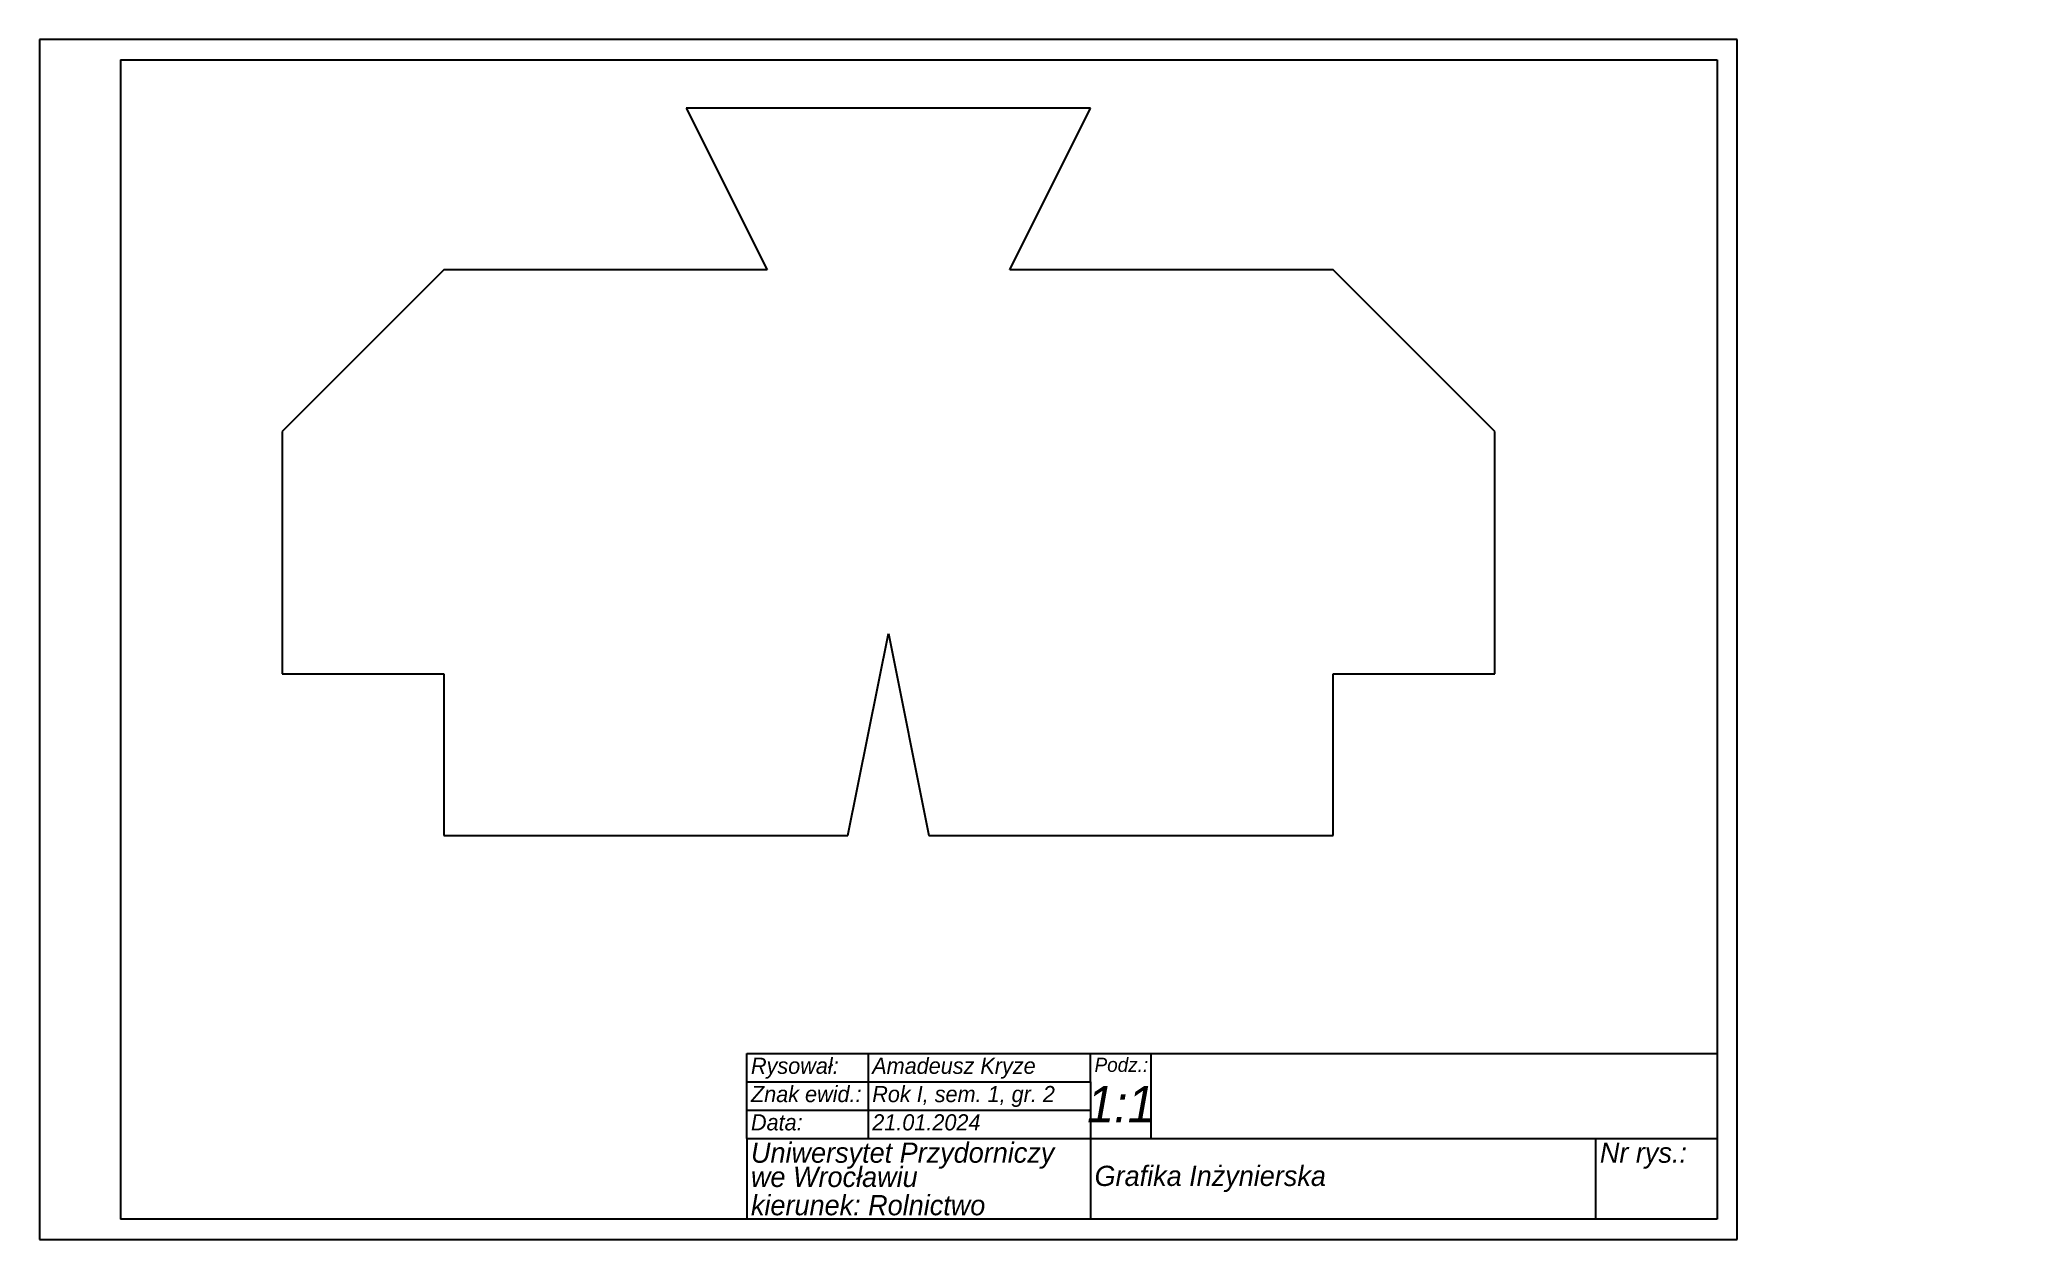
# Model space of a CAD drawing. Header units: inches. Extents: x 0 to 489, y 0 to 297.
import ezdxf

# ---------------------------------------------------------------- set-up
doc = ezdxf.new("R2010")
doc.units = ezdxf.units.IN
doc.layers.add('L0.5', color=7, linetype='Continuous')
doc.layers.add('Workspace', color=254, linetype='Continuous')
doc.styles.get("Standard").update_dxf_attribs({"font": 'simplex.shx', "bigfont": '@extfont2.shx'})

msp = doc.modelspace()

# ---------------------------------------------------------------- linework, layer by layer
at = {"layer": 'L0.5'}
for p, q in [((20, 292), (20, 5)), ((20, 292), (415, 292)), ((415, 292), (415, 5)), ((260, 280), (160, 280)), ((160, 280), (180, 240)), ((240, 240), (260, 280)), ((100, 240), (60, 200)), ((180, 240), (100, 240)), ((320, 240), (240, 240)), ((360, 200), (320, 240)), ((60, 200), (60, 140)), ((360, 140), (360, 200)), ((200, 100), (210, 150)), ((210, 150), (220, 100)), ((60, 140), (100, 140)), ((100, 140), (100, 100)), ((320, 100), (320, 140)), ((320, 140), (360, 140)), ((100, 100), (200, 100)), ((220, 100), (320, 100)), ((415, 5), (20, 5))]:
    msp.add_line(p, q, dxfattribs=at)
at = {"layer": 'Workspace'}
for p, q in [((420, 297), (0, 297)), ((0, 297), (0, 0)), ((420, 0), (420, 297)), ((175, 46), (415, 46)), ((175, 39), (175, 46)), ((205, 46), (205, 25)), ((260, 39), (260, 46)), ((275, 25), (275, 46)), ((175, 32), (175, 39)), ((175, 39), (260, 39)), ((260, 39), (260, 25)), ((175, 25), (175, 32)), ((175, 32), (260, 32)), ((175, 25), (415, 25)), ((175, 25), (175, 5)), ((260, 25), (260, 5)), ((385, 5), (385, 25)), ((0, 0), (420, 0))]:
    msp.add_line(p, q, dxfattribs=at)

# ---------------------------------------------------------------- texts
at = {"layer": 'Workspace', "transparency": 33554687, "insert": (176, 45), "char_height": 4, "width": 28, "attachment_point": 1}
msp.add_mtext('\\pxql;{\\fosifont|b0|i1|c0|p0;Rysowa\\fosifont|b0|i1|c238|p0;ł\\fosifont|b0|i1|c0|p0;:}', dxfattribs=at)
at = {"layer": 'Workspace'}
for s, width, heights, insert, char_height, attachment_point in [('\\pxql;{\\fosifont|b0|i1|c0|p0;Amadeusz Kryze}', 54, [1.01], (206, 45), 4, 1), ('\\pxql;{\\fosifont|b0|i1|c238|p0;Podz.:}', 14, [1.01], (261, 45), 3.5, 1), ('\\pxql;{\\fosifont|b0|i1|c0|p0;Znak ewid.:}', 29, [1.01], (176, 38), 4, 1), ('\\pxql;{\\fosifont|b0|i1|c0|p0;Rok I\\fosifont|b0|i1|c238|p0;,\\fosifont|b0|i1|c0|p0; sem. 1\\fosifont|b0|i1|c238|p0;,\\fosifont|b0|i1|c0|p0; gr. 2 }', 54, [1.01], (206, 38), 4, 1), ('\\pxqc;{\\fosifont|b0|i1|c238|p0;1:1}', 15, [13], (260, 38), 9, 1), ('\\pxql;{\\fosifont|b0|i1|c0|p0;Data:}', 29, [1.01], (176, 31), 4, 1), ('\\pxql;{\\fosifont|b0|i1|c238|p0;21.01\\fosifont|b0|i1|c0|p0;.202\\fosifont|b0|i1|c238|p0;4}', 54, [1.01], (206, 31), 4, 1), ('\\pxql;{\\fosifont|b0|i1|c0|p0;Uniwersytet Przydorniczy}', 87, [6.51], (176, 24), 5, 1), ('\\pxql;{\\fosifont|b0|i1|c238|p0;Nr rys.:}', 29, [1.01], (386, 24), 5, 1), ('\\pxql;{\\fosifont|b0|i1|c0|p0;we Wroc\\fosifont|b0|i1|c238|p0;ł\\fosifont|b0|i1|c0|p0;awiu}', 84, [1.01], (176, 18), 5, 1), ('\\pxql;{\\fosifont|b0|i1|c238|p0;Grafika Inżynierska}', 122, [1.01], (261, 15), 5, 4), ('\\pxql;{\\fosifont|b0|i1|c0|p0;kierunek: Rolnictwo}', 84, [1.01], (176, 11), 5, 1)]:
    msp.add_mtext_dynamic_manual_height_columns(s, width=width, gutter_width=1, heights=heights, dxfattribs=dict(at, insert=insert, char_height=char_height, attachment_point=attachment_point))

doc.saveas('drawing.dxf')
